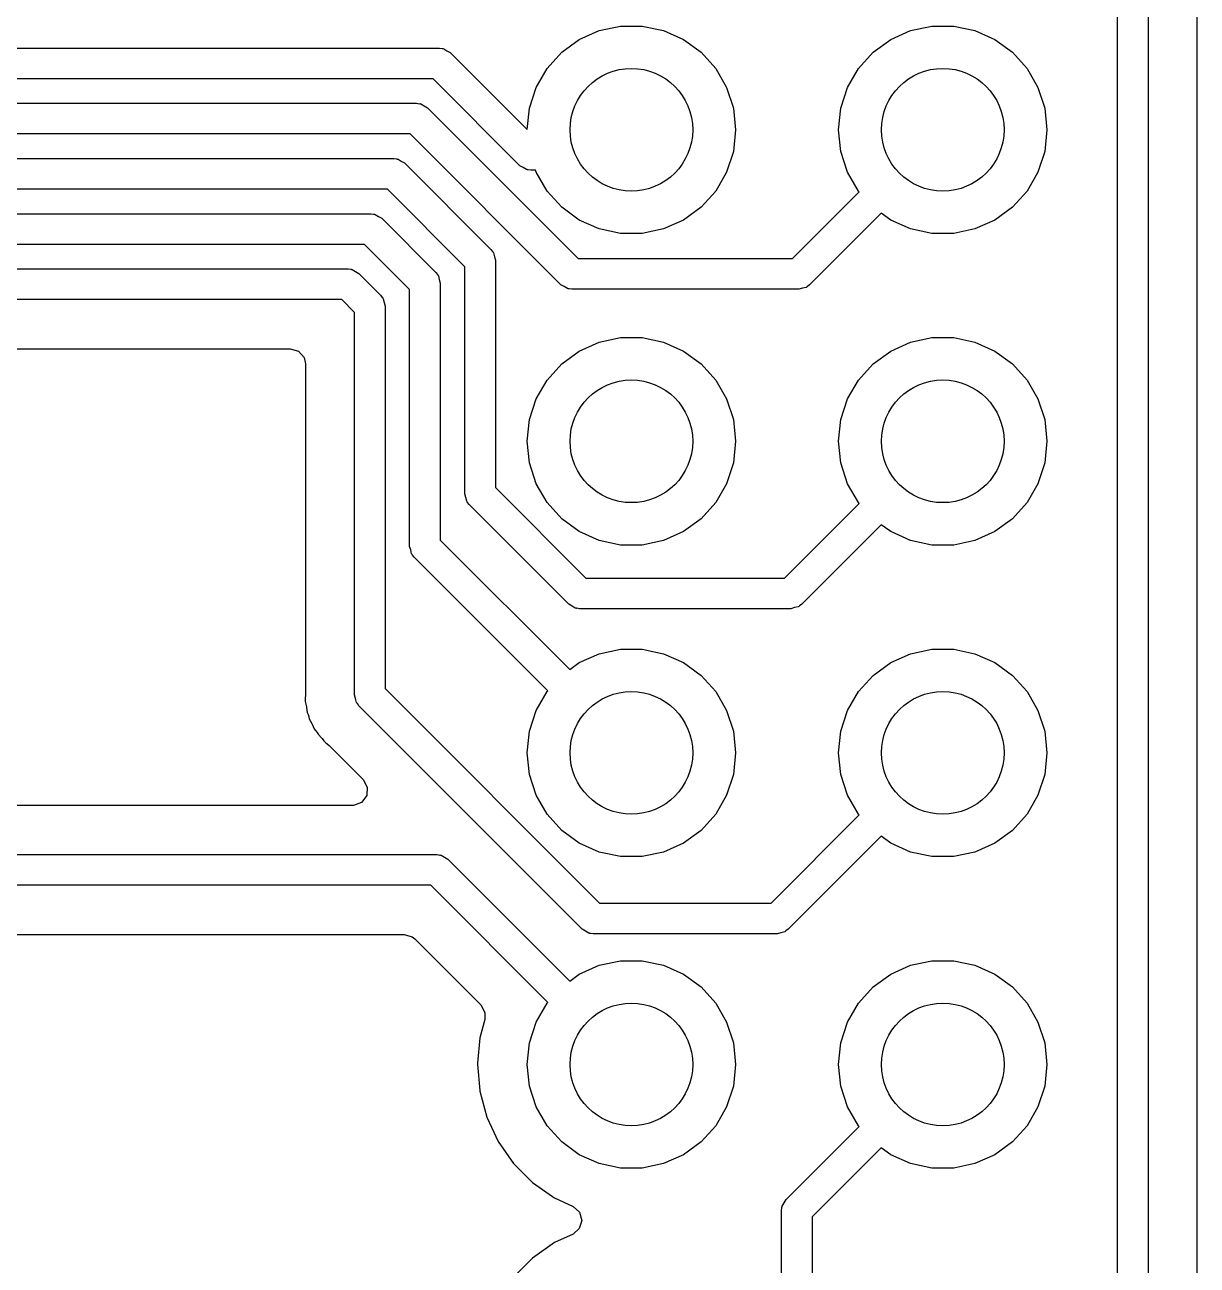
# Model space of a CAD drawing. Extents: x 0.79 to 7.48, y -4.92 to -0.79.
# Drawn here: x 4.4394 to 4.816, y -4.3564 to -3.9583 of the extents above; entities that cross this region are included whole.
import ezdxf

# ---------------------------------------------------------------- set-up
doc = ezdxf.new("R2010")
doc.units = 0
doc.header["$MEASUREMENT"] = 0
doc.layers.add('BLACK', color=7, linetype='CONTINUOUS')

msp = doc.modelspace()

# ---------------------------------------------------------------- linework, layer by layer
at = {"layer": 'BLACK', "linetype": 'CONTINUOUS'}
for p, q in [((4.79035, -4.65354), (4.79035, -3.35501)), ((4.8002, -3.35298), (4.8002, -4.6515)), ((4.81596, -4.22441), (4.81596, -3.61575)), ((4.61752, -3.96297), (4.62391, -3.96013)), ((4.62391, -3.96013), (4.63075, -3.95867)), ((4.63075, -3.95867), (4.63775, -3.95867)), ((4.63775, -3.95867), (4.64459, -3.96013)), ((4.64459, -3.96013), (4.65098, -3.96297)), ((4.71752, -3.96297), (4.72391, -3.96013)), ((4.72391, -3.96013), (4.73075, -3.95867)), ((4.73075, -3.95867), (4.73775, -3.95867)), ((4.73775, -3.95867), (4.74459, -3.96013)), ((4.74459, -3.96013), (4.75098, -3.96297)), ((4.61186, -3.96708), (4.61752, -3.96297)), ((4.65098, -3.96297), (4.65664, -3.96708)), ((4.71186, -3.96708), (4.71752, -3.96297)), ((4.75098, -3.96297), (4.75664, -3.96708)), ((4.39548, -3.96575), (4.5726, -3.96575)), ((4.5726, -3.96575), (4.57347, -3.96587)), ((4.57347, -3.96587), (4.57365, -3.96586)), ((4.57365, -3.96586), (4.57374, -3.96591)), ((4.57374, -3.96591), (4.57399, -3.96595)), ((4.57399, -3.96595), (4.57501, -3.96661)), ((4.57501, -3.96661), (4.57608, -3.96719)), ((4.57608, -3.96719), (4.60079, -3.9919)), ((4.60718, -3.97228), (4.61186, -3.96708)), ((4.65664, -3.96708), (4.66133, -3.97228)), ((4.70718, -3.97228), (4.71186, -3.96708)), ((4.75664, -3.96708), (4.76133, -3.97228)), ((4.60368, -3.97834), (4.60718, -3.97228)), ((4.66133, -3.97228), (4.66482, -3.97834)), ((4.70368, -3.97834), (4.70718, -3.97228)), ((4.76133, -3.97228), (4.76482, -3.97834)), ((4.57056, -3.97559), (4.39344, -3.97559)), ((4.59845, -4.00348), (4.57056, -3.97559)), ((4.60152, -3.985), (4.60368, -3.97834)), ((4.66482, -3.97834), (4.66699, -3.985)), ((4.70152, -3.985), (4.70368, -3.97834)), ((4.76482, -3.97834), (4.76699, -3.985)), ((4.38814, -3.98346), (4.56526, -3.98346)), ((4.56526, -3.98346), (4.56613, -3.98359)), ((4.56613, -3.98359), (4.56631, -3.98358)), ((4.56631, -3.98358), (4.5664, -3.98363)), ((4.5664, -3.98363), (4.56665, -3.98366)), ((4.56665, -3.98366), (4.56767, -3.98432)), ((4.56767, -3.98432), (4.56874, -3.98491)), ((4.56874, -3.98491), (4.61713, -4.03329)), ((4.60079, -3.9919), (4.60152, -3.985)), ((4.66699, -3.985), (4.66772, -3.99195)), ((4.70079, -3.99195), (4.70152, -3.985)), ((4.76699, -3.985), (4.76772, -3.99195)), ((4.66772, -3.99195), (4.66699, -3.99891)), ((4.70152, -3.99891), (4.70079, -3.99195)), ((4.76772, -3.99195), (4.76699, -3.99891)), ((4.56323, -3.99331), (4.3861, -3.99331)), ((4.61161, -4.04169), (4.56323, -3.99331)), ((4.66699, -3.99891), (4.66482, -4.00556)), ((4.70368, -4.00556), (4.70152, -3.99891)), ((4.76699, -3.99891), (4.76482, -4.00556)), ((4.3808, -4.00118), (4.55793, -4.00118)), ((4.55793, -4.00118), (4.5588, -4.00131)), ((4.5588, -4.00131), (4.55897, -4.00129)), ((4.55897, -4.00129), (4.55907, -4.00135)), ((4.55907, -4.00135), (4.55931, -4.00138)), ((4.55931, -4.00138), (4.56034, -4.00204)), ((4.56034, -4.00204), (4.56141, -4.00262)), ((4.56141, -4.00262), (4.58916, -4.03038)), ((4.59952, -4.00406), (4.59845, -4.00348)), ((4.60055, -4.00472), (4.59952, -4.00406)), ((4.60079, -4.00476), (4.60055, -4.00472)), ((4.60089, -4.00481), (4.60079, -4.00476)), ((4.60106, -4.0048), (4.60089, -4.00481)), ((4.60193, -4.00492), (4.60106, -4.0048)), ((4.60347, -4.00492), (4.60193, -4.00492)), ((4.60368, -4.00556), (4.60347, -4.00492)), ((4.60718, -4.01162), (4.60368, -4.00556)), ((4.66482, -4.00556), (4.66133, -4.01162)), ((4.70718, -4.01162), (4.70368, -4.00556)), ((4.76482, -4.00556), (4.76133, -4.01162)), ((4.55589, -4.01102), (4.37876, -4.01102)), ((4.58076, -4.0359), (4.55589, -4.01102)), ((4.61186, -4.01682), (4.60718, -4.01162)), ((4.66133, -4.01162), (4.65664, -4.01682)), ((4.68595, -4.03329), (4.70739, -4.01186)), ((4.70739, -4.01186), (4.70718, -4.01162)), ((4.76133, -4.01162), (4.75664, -4.01682)), ((4.61752, -4.02093), (4.61186, -4.01682)), ((4.65664, -4.01682), (4.65098, -4.02093)), ((4.75664, -4.01682), (4.75098, -4.02093)), ((4.37346, -4.0189), (4.55059, -4.0189)), ((4.55059, -4.0189), (4.55146, -4.01902)), ((4.55146, -4.01902), (4.55163, -4.01901)), ((4.55163, -4.01901), (4.55173, -4.01906)), ((4.55173, -4.01906), (4.55197, -4.0191)), ((4.55197, -4.0191), (4.553, -4.01976)), ((4.553, -4.01976), (4.55407, -4.02034)), ((4.55407, -4.02034), (4.57144, -4.03772)), ((4.71446, -4.01871), (4.69147, -4.04169)), ((4.71752, -4.02093), (4.71446, -4.01871)), ((4.62391, -4.02378), (4.61752, -4.02093)), ((4.63075, -4.02523), (4.62391, -4.02378)), ((4.64459, -4.02378), (4.63775, -4.02523)), ((4.65098, -4.02093), (4.64459, -4.02378)), ((4.72391, -4.02378), (4.71752, -4.02093)), ((4.73075, -4.02523), (4.72391, -4.02378)), ((4.74459, -4.02378), (4.73775, -4.02523)), ((4.75098, -4.02093), (4.74459, -4.02378)), ((4.54855, -4.02874), (4.37142, -4.02874)), ((4.56304, -4.04324), (4.54855, -4.02874)), ((4.63775, -4.02523), (4.63075, -4.02523)), ((4.73775, -4.02523), (4.73075, -4.02523)), ((4.58916, -4.03038), (4.58969, -4.03108)), ((4.58969, -4.03108), (4.58982, -4.0312)), ((4.58982, -4.0312), (4.58985, -4.0313)), ((4.58985, -4.0313), (4.59, -4.0315)), ((4.59, -4.0315), (4.59026, -4.03269)), ((4.59026, -4.03269), (4.5906, -4.03386)), ((4.36612, -4.03661), (4.54325, -4.03661)), ((4.54325, -4.03661), (4.54412, -4.03674)), ((4.54412, -4.03674), (4.54429, -4.03673)), ((4.54429, -4.03673), (4.54439, -4.03678)), ((4.54439, -4.03678), (4.54463, -4.03681)), ((4.54463, -4.03681), (4.54566, -4.03747)), ((4.58076, -4.1088), (4.58076, -4.0359)), ((4.5906, -4.03386), (4.5906, -4.10676)), ((4.61713, -4.03329), (4.68595, -4.03329)), ((4.54566, -4.03747), (4.54673, -4.03806)), ((4.54673, -4.03806), (4.55373, -4.04506)), ((4.57144, -4.03772), (4.57197, -4.03842)), ((4.57197, -4.03842), (4.5721, -4.03854)), ((4.5721, -4.03854), (4.57214, -4.03864)), ((4.57214, -4.03864), (4.57228, -4.03884)), ((4.57228, -4.03884), (4.57254, -4.04003)), ((4.57254, -4.04003), (4.57289, -4.0412)), ((4.56304, -4.12567), (4.56304, -4.04324)), ((4.57289, -4.0412), (4.57289, -4.12363)), ((4.61268, -4.04228), (4.61161, -4.04169)), ((4.6137, -4.04293), (4.61268, -4.04228)), ((4.61395, -4.04297), (4.6137, -4.04293)), ((4.61404, -4.04302), (4.61395, -4.04297)), ((4.61422, -4.04301), (4.61404, -4.04302)), ((4.61509, -4.04313), (4.61422, -4.04301)), ((4.68799, -4.04313), (4.61509, -4.04313)), ((4.68916, -4.04279), (4.68799, -4.04313)), ((4.69035, -4.04253), (4.68916, -4.04279)), ((4.69055, -4.04238), (4.69035, -4.04253)), ((4.69065, -4.04235), (4.69055, -4.04238)), ((4.69077, -4.04222), (4.69065, -4.04235)), ((4.69147, -4.04169), (4.69077, -4.04222)), ((4.54121, -4.04646), (4.36408, -4.04646)), ((4.54533, -4.05057), (4.54121, -4.04646)), ((4.55373, -4.04506), (4.55425, -4.04576)), ((4.55425, -4.04576), (4.55439, -4.04587)), ((4.55439, -4.04587), (4.55442, -4.04598)), ((4.55442, -4.04598), (4.55457, -4.04618)), ((4.55457, -4.04618), (4.55483, -4.04737)), ((4.55483, -4.04737), (4.55517, -4.04854)), ((4.55517, -4.04854), (4.55517, -4.17133)), ((4.54533, -4.17337), (4.54533, -4.05057)), ((4.61752, -4.06297), (4.62391, -4.06013)), ((4.62391, -4.06013), (4.63075, -4.05867)), ((4.63075, -4.05867), (4.63775, -4.05867)), ((4.63775, -4.05867), (4.64459, -4.06013)), ((4.64459, -4.06013), (4.65098, -4.06297)), ((4.71752, -4.06297), (4.72391, -4.06013)), ((4.72391, -4.06013), (4.73075, -4.05867)), ((4.73075, -4.05867), (4.73775, -4.05867)), ((4.73775, -4.05867), (4.74459, -4.06013)), ((4.74459, -4.06013), (4.75098, -4.06297)), ((4.36627, -4.06222), (4.52468, -4.06222)), ((4.52468, -4.06222), (4.52732, -4.063)), ((4.52732, -4.063), (4.52912, -4.06508)), ((4.61186, -4.06708), (4.61752, -4.06297)), ((4.65098, -4.06297), (4.65664, -4.06708)), ((4.71186, -4.06708), (4.71752, -4.06297)), ((4.75098, -4.06297), (4.75664, -4.06708)), ((4.52912, -4.06508), (4.52956, -4.06711)), ((4.52956, -4.06711), (4.52956, -4.17302)), ((4.60718, -4.07228), (4.61186, -4.06708)), ((4.65664, -4.06708), (4.66133, -4.07228)), ((4.70718, -4.07228), (4.71186, -4.06708)), ((4.75664, -4.06708), (4.76133, -4.07228)), ((4.60368, -4.07834), (4.60718, -4.07228)), ((4.66133, -4.07228), (4.66482, -4.07834)), ((4.70368, -4.07834), (4.70718, -4.07228)), ((4.76133, -4.07228), (4.76482, -4.07834)), ((4.60152, -4.085), (4.60368, -4.07834)), ((4.66482, -4.07834), (4.66699, -4.085)), ((4.70152, -4.085), (4.70368, -4.07834)), ((4.76482, -4.07834), (4.76699, -4.085)), ((4.60079, -4.09195), (4.60152, -4.085)), ((4.66699, -4.085), (4.66772, -4.09195)), ((4.70079, -4.09195), (4.70152, -4.085)), ((4.76699, -4.085), (4.76772, -4.09195)), ((4.60152, -4.09891), (4.60079, -4.09195)), ((4.66772, -4.09195), (4.66699, -4.09891)), ((4.70152, -4.09891), (4.70079, -4.09195)), ((4.76772, -4.09195), (4.76699, -4.09891)), ((4.60368, -4.10556), (4.60152, -4.09891)), ((4.66699, -4.09891), (4.66482, -4.10556)), ((4.70368, -4.10556), (4.70152, -4.09891)), ((4.76699, -4.09891), (4.76482, -4.10556)), ((4.5906, -4.10676), (4.61966, -4.13583)), ((4.60718, -4.11162), (4.60368, -4.10556)), ((4.66482, -4.10556), (4.66133, -4.11162)), ((4.70718, -4.11162), (4.70368, -4.10556)), ((4.76482, -4.10556), (4.76133, -4.11162)), ((4.5811, -4.10997), (4.58076, -4.1088)), ((4.58136, -4.11116), (4.5811, -4.10997)), ((4.58151, -4.11136), (4.58136, -4.11116)), ((4.58154, -4.11146), (4.58151, -4.11136)), ((4.58167, -4.11158), (4.58154, -4.11146)), ((4.5822, -4.11228), (4.58167, -4.11158)), ((4.61415, -4.14423), (4.5822, -4.11228)), ((4.61186, -4.11682), (4.60718, -4.11162)), ((4.66133, -4.11162), (4.65664, -4.11682)), ((4.68342, -4.13583), (4.70739, -4.11186)), ((4.70739, -4.11186), (4.70718, -4.11162)), ((4.76133, -4.11162), (4.75664, -4.11682)), ((4.61752, -4.12093), (4.61186, -4.11682)), ((4.65664, -4.11682), (4.65098, -4.12093)), ((4.71446, -4.11871), (4.68894, -4.14423)), ((4.71752, -4.12093), (4.71446, -4.11871)), ((4.75664, -4.11682), (4.75098, -4.12093)), ((4.57289, -4.12363), (4.61446, -4.1652)), ((4.62391, -4.12378), (4.61752, -4.12093)), ((4.63075, -4.12523), (4.62391, -4.12378)), ((4.64459, -4.12378), (4.63775, -4.12523)), ((4.65098, -4.12093), (4.64459, -4.12378)), ((4.72391, -4.12378), (4.71752, -4.12093)), ((4.73075, -4.12523), (4.72391, -4.12378)), ((4.74459, -4.12378), (4.73775, -4.12523)), ((4.75098, -4.12093), (4.74459, -4.12378)), ((4.56339, -4.12683), (4.56304, -4.12567)), ((4.56365, -4.12802), (4.56339, -4.12683)), ((4.56379, -4.12822), (4.56365, -4.12802)), ((4.56382, -4.12833), (4.56379, -4.12822)), ((4.56396, -4.12844), (4.56382, -4.12833)), ((4.63775, -4.12523), (4.63075, -4.12523)), ((4.73775, -4.12523), (4.73075, -4.12523)), ((4.56448, -4.12915), (4.56396, -4.12844)), ((4.60739, -4.17205), (4.56448, -4.12915)), ((4.61966, -4.13583), (4.68342, -4.13583)), ((4.61521, -4.14481), (4.61415, -4.14423)), ((4.68894, -4.14423), (4.68823, -4.14475)), ((4.61624, -4.14547), (4.61521, -4.14481)), ((4.61649, -4.14551), (4.61624, -4.14547)), ((4.61658, -4.14556), (4.61649, -4.14551)), ((4.61676, -4.14554), (4.61658, -4.14556)), ((4.61763, -4.14567), (4.61676, -4.14554)), ((4.68546, -4.14567), (4.61763, -4.14567)), ((4.68663, -4.14533), (4.68546, -4.14567)), ((4.68782, -4.14507), (4.68663, -4.14533)), ((4.68801, -4.14492), (4.68782, -4.14507)), ((4.68812, -4.14489), (4.68801, -4.14492)), ((4.68823, -4.14475), (4.68812, -4.14489)), ((4.61752, -4.16297), (4.62391, -4.16013)), ((4.62391, -4.16013), (4.63075, -4.15867)), ((4.63075, -4.15867), (4.63775, -4.15867)), ((4.63775, -4.15867), (4.64459, -4.16013)), ((4.64459, -4.16013), (4.65098, -4.16297)), ((4.71752, -4.16297), (4.72391, -4.16013)), ((4.72391, -4.16013), (4.73075, -4.15867)), ((4.73075, -4.15867), (4.73775, -4.15867)), ((4.73775, -4.15867), (4.74459, -4.16013)), ((4.74459, -4.16013), (4.75098, -4.16297)), ((4.61446, -4.1652), (4.61752, -4.16297)), ((4.65098, -4.16297), (4.65664, -4.16708)), ((4.71186, -4.16708), (4.71752, -4.16297)), ((4.75098, -4.16297), (4.75664, -4.16708)), ((4.65664, -4.16708), (4.66133, -4.17228)), ((4.70718, -4.17228), (4.71186, -4.16708)), ((4.75664, -4.16708), (4.76133, -4.17228)), ((4.55517, -4.17133), (4.624, -4.24016)), ((4.60718, -4.17228), (4.60739, -4.17205)), ((4.5295, -4.17486), (4.52947, -4.17551)), ((4.52947, -4.17551), (4.52987, -4.17712)), ((4.52956, -4.17302), (4.5295, -4.17486)), ((4.54567, -4.17454), (4.54533, -4.17337)), ((4.54593, -4.17573), (4.54567, -4.17454)), ((4.54608, -4.17593), (4.54593, -4.17573)), ((4.54611, -4.17603), (4.54608, -4.17593)), ((4.54624, -4.17615), (4.54611, -4.17603)), ((4.54677, -4.17685), (4.54624, -4.17615)), ((4.60368, -4.17834), (4.60718, -4.17228)), ((4.66133, -4.17228), (4.66482, -4.17834)), ((4.70368, -4.17834), (4.70718, -4.17228)), ((4.76133, -4.17228), (4.76482, -4.17834)), ((4.52987, -4.17712), (4.52991, -4.17736)), ((4.52991, -4.17736), (4.53014, -4.179)), ((4.53014, -4.179), (4.5304, -4.17961)), ((4.5304, -4.17961), (4.53067, -4.18039)), ((4.61848, -4.24856), (4.54677, -4.17685)), ((4.60152, -4.185), (4.60368, -4.17834)), ((4.66482, -4.17834), (4.66699, -4.185)), ((4.70152, -4.185), (4.70368, -4.17834)), ((4.76482, -4.17834), (4.76699, -4.185)), ((4.53067, -4.18039), (4.53082, -4.18103)), ((4.53082, -4.18103), (4.53082, -4.18103)), ((4.53082, -4.18103), (4.53163, -4.18248)), ((4.53163, -4.18248), (4.53174, -4.1827)), ((4.53174, -4.1827), (4.5324, -4.18422)), ((4.5324, -4.18422), (4.53282, -4.18473)), ((4.53282, -4.18473), (4.53329, -4.18542)), ((4.53329, -4.18542), (4.53361, -4.18599)), ((4.53361, -4.18599), (4.53478, -4.18716)), ((4.53478, -4.18716), (4.53495, -4.18735)), ((4.53495, -4.18735), (4.53551, -4.18803)), ((4.53551, -4.18803), (4.53599, -4.18863)), ((4.60079, -4.19195), (4.60152, -4.185)), ((4.66699, -4.185), (4.66772, -4.19195)), ((4.70079, -4.19195), (4.70152, -4.185)), ((4.76699, -4.185), (4.76772, -4.19195)), ((4.53599, -4.18863), (4.53653, -4.18901)), ((4.53653, -4.18901), (4.53717, -4.18955)), ((4.53717, -4.18955), (4.54812, -4.2005)), ((4.60152, -4.19891), (4.60079, -4.19195)), ((4.66772, -4.19195), (4.66699, -4.19891)), ((4.70152, -4.19891), (4.70079, -4.19195)), ((4.76772, -4.19195), (4.76699, -4.19891)), ((4.60368, -4.20556), (4.60152, -4.19891)), ((4.66699, -4.19891), (4.66482, -4.20556)), ((4.70368, -4.20556), (4.70152, -4.19891)), ((4.76699, -4.19891), (4.76482, -4.20556)), ((4.54812, -4.2005), (4.54944, -4.20292)), ((4.54944, -4.20292), (4.54925, -4.20566)), ((4.5476, -4.20786), (4.54502, -4.20883)), ((4.54925, -4.20566), (4.5476, -4.20786)), ((4.60718, -4.21162), (4.60368, -4.20556)), ((4.66482, -4.20556), (4.66133, -4.21162)), ((4.70718, -4.21162), (4.70368, -4.20556)), ((4.76482, -4.20556), (4.76133, -4.21162)), ((4.54467, -4.20884), (4.34906, -4.20884)), ((4.54502, -4.20883), (4.54467, -4.20884)), ((4.61186, -4.21682), (4.60718, -4.21162)), ((4.66133, -4.21162), (4.65664, -4.21682)), ((4.67909, -4.24016), (4.70739, -4.21186)), ((4.70739, -4.21186), (4.70718, -4.21162)), ((4.76133, -4.21162), (4.75664, -4.21682)), ((4.61752, -4.22093), (4.61186, -4.21682)), ((4.65664, -4.21682), (4.65098, -4.22093)), ((4.71446, -4.21871), (4.68461, -4.24856)), ((4.71752, -4.22093), (4.71446, -4.21871)), ((4.75664, -4.21682), (4.75098, -4.22093)), ((4.62391, -4.22378), (4.61752, -4.22093)), ((4.63075, -4.22523), (4.62391, -4.22378)), ((4.64459, -4.22378), (4.63775, -4.22523)), ((4.65098, -4.22093), (4.64459, -4.22378)), ((4.72391, -4.22378), (4.71752, -4.22093)), ((4.73075, -4.22523), (4.72391, -4.22378)), ((4.74459, -4.22378), (4.73775, -4.22523)), ((4.75098, -4.22093), (4.74459, -4.22378)), ((4.33448, -4.22461), (4.57183, -4.22461)), ((4.57183, -4.22461), (4.5727, -4.22473)), ((4.5727, -4.22473), (4.57287, -4.22472)), ((4.57287, -4.22472), (4.57297, -4.22477)), ((4.57297, -4.22477), (4.57321, -4.22481)), ((4.57321, -4.22481), (4.57424, -4.22546)), ((4.57424, -4.22546), (4.57531, -4.22605)), ((4.57531, -4.22605), (4.61446, -4.2652)), ((4.63775, -4.22523), (4.63075, -4.22523)), ((4.73775, -4.22523), (4.73075, -4.22523)), ((4.81596, -4.63585), (4.81596, -4.22441)), ((4.56979, -4.23445), (4.33448, -4.23445)), ((4.60739, -4.27205), (4.56979, -4.23445)), ((4.624, -4.24016), (4.67909, -4.24016)), ((4.34906, -4.25022), (4.56123, -4.25022)), ((4.56123, -4.25022), (4.56387, -4.25099)), ((4.56387, -4.25099), (4.56469, -4.25165)), ((4.56469, -4.25165), (4.57529, -4.26224)), ((4.61955, -4.24914), (4.61848, -4.24856)), ((4.62057, -4.2498), (4.61955, -4.24914)), ((4.62082, -4.24984), (4.62057, -4.2498)), ((4.62091, -4.24989), (4.62082, -4.24984)), ((4.62109, -4.24987), (4.62091, -4.24989)), ((4.62196, -4.25), (4.62109, -4.24987)), ((4.68113, -4.25), (4.62196, -4.25)), ((4.68229, -4.24966), (4.68113, -4.25)), ((4.68348, -4.2494), (4.68229, -4.24966)), ((4.68368, -4.24925), (4.68348, -4.2494)), ((4.68379, -4.24922), (4.68368, -4.24925)), ((4.6839, -4.24909), (4.68379, -4.24922)), ((4.68461, -4.24856), (4.6839, -4.24909)), ((4.62391, -4.26013), (4.63075, -4.25867)), ((4.63075, -4.25867), (4.63775, -4.25867)), ((4.63775, -4.25867), (4.64459, -4.26013)), ((4.72391, -4.26013), (4.73075, -4.25867)), ((4.73075, -4.25867), (4.73775, -4.25867)), ((4.73775, -4.25867), (4.74459, -4.26013)), ((4.57529, -4.26224), (4.58588, -4.27284)), ((4.61446, -4.2652), (4.61752, -4.26297)), ((4.61752, -4.26297), (4.62391, -4.26013)), ((4.64459, -4.26013), (4.65098, -4.26297)), ((4.65098, -4.26297), (4.65664, -4.26708)), ((4.71186, -4.26708), (4.71752, -4.26297)), ((4.71752, -4.26297), (4.72391, -4.26013)), ((4.74459, -4.26013), (4.75098, -4.26297)), ((4.75098, -4.26297), (4.75664, -4.26708)), ((4.65664, -4.26708), (4.66133, -4.27228)), ((4.70718, -4.27228), (4.71186, -4.26708)), ((4.75664, -4.26708), (4.76133, -4.27228)), ((4.58588, -4.27284), (4.5872, -4.27525)), ((4.5872, -4.27525), (4.58714, -4.27755)), ((4.60368, -4.27834), (4.60718, -4.27228)), ((4.60718, -4.27228), (4.60739, -4.27205)), ((4.66133, -4.27228), (4.66482, -4.27834)), ((4.70368, -4.27834), (4.70718, -4.27228)), ((4.76133, -4.27228), (4.76482, -4.27834)), ((4.58714, -4.27755), (4.58558, -4.28337)), ((4.60152, -4.285), (4.60368, -4.27834)), ((4.66482, -4.27834), (4.66699, -4.285)), ((4.70152, -4.285), (4.70368, -4.27834)), ((4.76482, -4.27834), (4.76699, -4.285)), ((4.58558, -4.28337), (4.58487, -4.29151)), ((4.58558, -4.28337), (4.58558, -4.28337)), ((4.60079, -4.29195), (4.60152, -4.285)), ((4.66699, -4.285), (4.66772, -4.29195)), ((4.70079, -4.29195), (4.70152, -4.285)), ((4.76699, -4.285), (4.76772, -4.29195)), ((4.58487, -4.29151), (4.58483, -4.29195)), ((4.58483, -4.29195), (4.58557, -4.30036)), ((4.60152, -4.29891), (4.60079, -4.29195)), ((4.66772, -4.29195), (4.66699, -4.29891)), ((4.70152, -4.29891), (4.70079, -4.29195)), ((4.76772, -4.29195), (4.76699, -4.29891)), ((4.60368, -4.30556), (4.60152, -4.29891)), ((4.66699, -4.29891), (4.66482, -4.30556)), ((4.70368, -4.30556), (4.70152, -4.29891)), ((4.76699, -4.29891), (4.76482, -4.30556)), ((4.58557, -4.30036), (4.58558, -4.30053)), ((4.58558, -4.30053), (4.58558, -4.30053)), ((4.58558, -4.30053), (4.58781, -4.30886)), ((4.60718, -4.31162), (4.60368, -4.30556)), ((4.66482, -4.30556), (4.66133, -4.31162)), ((4.70718, -4.31162), (4.70368, -4.30556)), ((4.76482, -4.30556), (4.76133, -4.31162)), ((4.58781, -4.30886), (4.58781, -4.30886)), ((4.58781, -4.30886), (4.58781, -4.30886)), ((4.58781, -4.30886), (4.58933, -4.31211)), ((4.58933, -4.31211), (4.59145, -4.31666)), ((4.61186, -4.31682), (4.60718, -4.31162)), ((4.66133, -4.31162), (4.65664, -4.31682)), ((4.68392, -4.33532), (4.70739, -4.31186)), ((4.70739, -4.31186), (4.70718, -4.31162)), ((4.76133, -4.31162), (4.75664, -4.31682)), ((4.59145, -4.31666), (4.59145, -4.31666)), ((4.59145, -4.31666), (4.59639, -4.32372)), ((4.61752, -4.32093), (4.61186, -4.31682)), ((4.65664, -4.31682), (4.65098, -4.32093)), ((4.71446, -4.31871), (4.69232, -4.34084)), ((4.71752, -4.32093), (4.71446, -4.31871)), ((4.75664, -4.31682), (4.75098, -4.32093)), ((4.62391, -4.32378), (4.61752, -4.32093)), ((4.65098, -4.32093), (4.64459, -4.32378)), ((4.72391, -4.32378), (4.71752, -4.32093)), ((4.75098, -4.32093), (4.74459, -4.32378)), ((4.59639, -4.32372), (4.60249, -4.32981)), ((4.63075, -4.32523), (4.62391, -4.32378)), ((4.63775, -4.32523), (4.63075, -4.32523)), ((4.64459, -4.32378), (4.63775, -4.32523)), ((4.73075, -4.32523), (4.72391, -4.32378)), ((4.73775, -4.32523), (4.73075, -4.32523)), ((4.74459, -4.32378), (4.73775, -4.32523)), ((4.60249, -4.32981), (4.60896, -4.33434)), ((4.60896, -4.33434), (4.60954, -4.33475)), ((4.60954, -4.33475), (4.6155, -4.33753)), ((4.68334, -4.33639), (4.68392, -4.33532)), ((4.6155, -4.33753), (4.61756, -4.33935)), ((4.61756, -4.33935), (4.61831, -4.34199)), ((4.68248, -4.3388), (4.68261, -4.33793)), ((4.68248, -4.40219), (4.68248, -4.3388)), ((4.68259, -4.33776), (4.68264, -4.33766)), ((4.68261, -4.33793), (4.68259, -4.33776)), ((4.68264, -4.33766), (4.68268, -4.33742)), ((4.68268, -4.33742), (4.68334, -4.33639)), ((4.61831, -4.34199), (4.61752, -4.34462)), ((4.69232, -4.34084), (4.69232, -4.40422)), ((4.6155, -4.34638), (4.60954, -4.34915)), ((4.61752, -4.34462), (4.6155, -4.34638)), ((4.60954, -4.34915), (4.60249, -4.35409)), ((4.60954, -4.34915), (4.60954, -4.34915)), ((4.60249, -4.35409), (4.59639, -4.36019))]:
    msp.add_line(p, q, dxfattribs=at)
at = {"layer": 'BLACK'}
for centre in [(4.63425, -3.99195), (4.73425, -3.99195), (4.63425, -4.09195), (4.73425, -4.09195), (4.63425, -4.19195), (4.73425, -4.19195), (4.63425, -4.29195), (4.73425, -4.29195)]:
    msp.add_circle(centre, 0.01969, dxfattribs=at)

doc.saveas('drawing.dxf')
